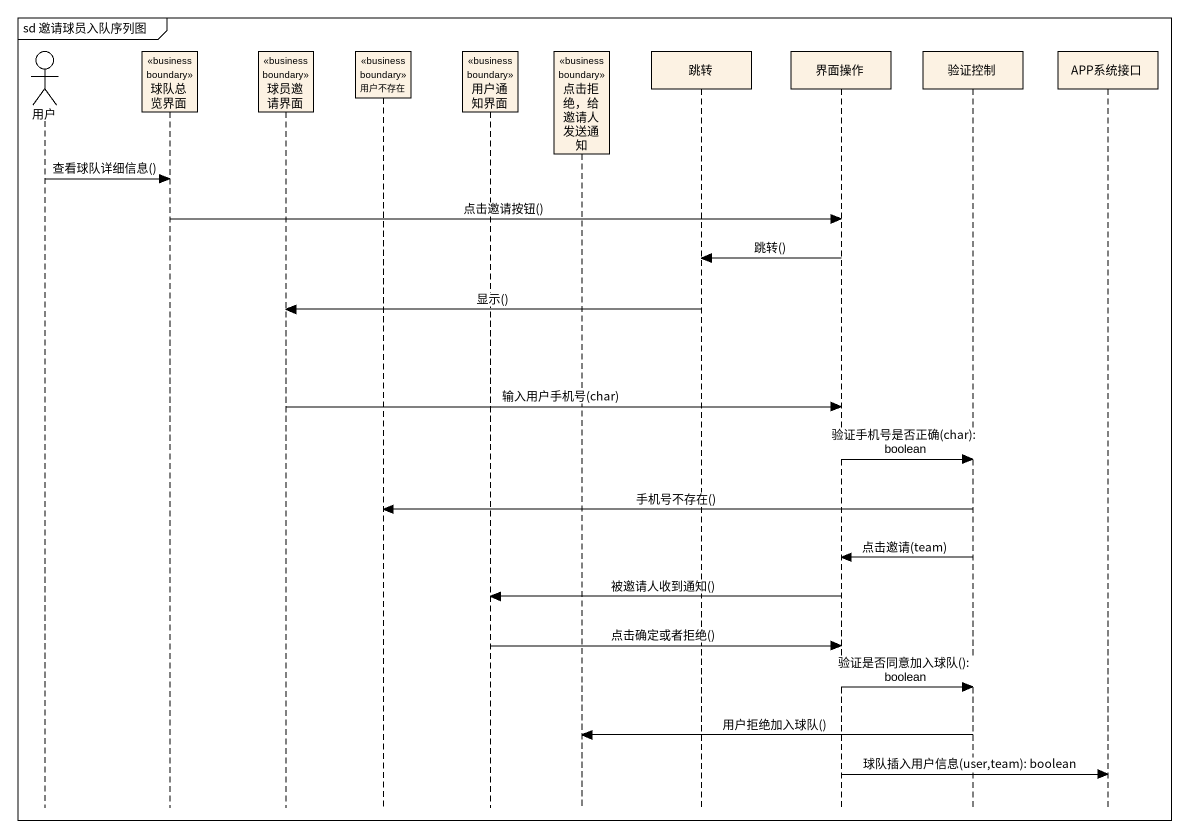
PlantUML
@startuml
mainframe sd 邀请球员入队序列图
hide footbox
actor 用户
participant 球队总览界面 <<business boundary>>
participant 球员邀请界面 <<business boundary>>
participant 用户不存在 <<business boundary>>
participant 用户通知界面 <<business boundary>>
participant "点击拒绝，给邀请人发送通知" as 点击拒绝_给邀请人发送通知 <<business boundary>>
participant 跳转
participant 界面操作
participant 验证控制
participant APP系统接口

用户 -> 球队总览界面 : 查看球队详细信息()
球队总览界面 -> 界面操作 : 点击邀请按钮()
界面操作 -> 跳转 : 跳转()
跳转 -> 球员邀请界面 : 显示()
球员邀请界面 -> 界面操作 : 输入用户手机号(char)
界面操作 -> 验证控制 : 验证手机号是否正确(char): boolean
验证控制 -> 用户不存在 : 手机号不存在()
验证控制 -> 界面操作 : 点击邀请(team)
界面操作 -> 用户通知界面 : 被邀请人收到通知()
用户通知界面 -> 界面操作 : 点击确定或者拒绝()
界面操作 -> 验证控制 : 验证是否同意加入球队(): boolean
验证控制 -> 点击拒绝_给邀请人发送通知 : 用户拒绝加入球队()
界面操作 -> APP系统接口 : 球队插入用户信息(user,team): boolean
@enduml
